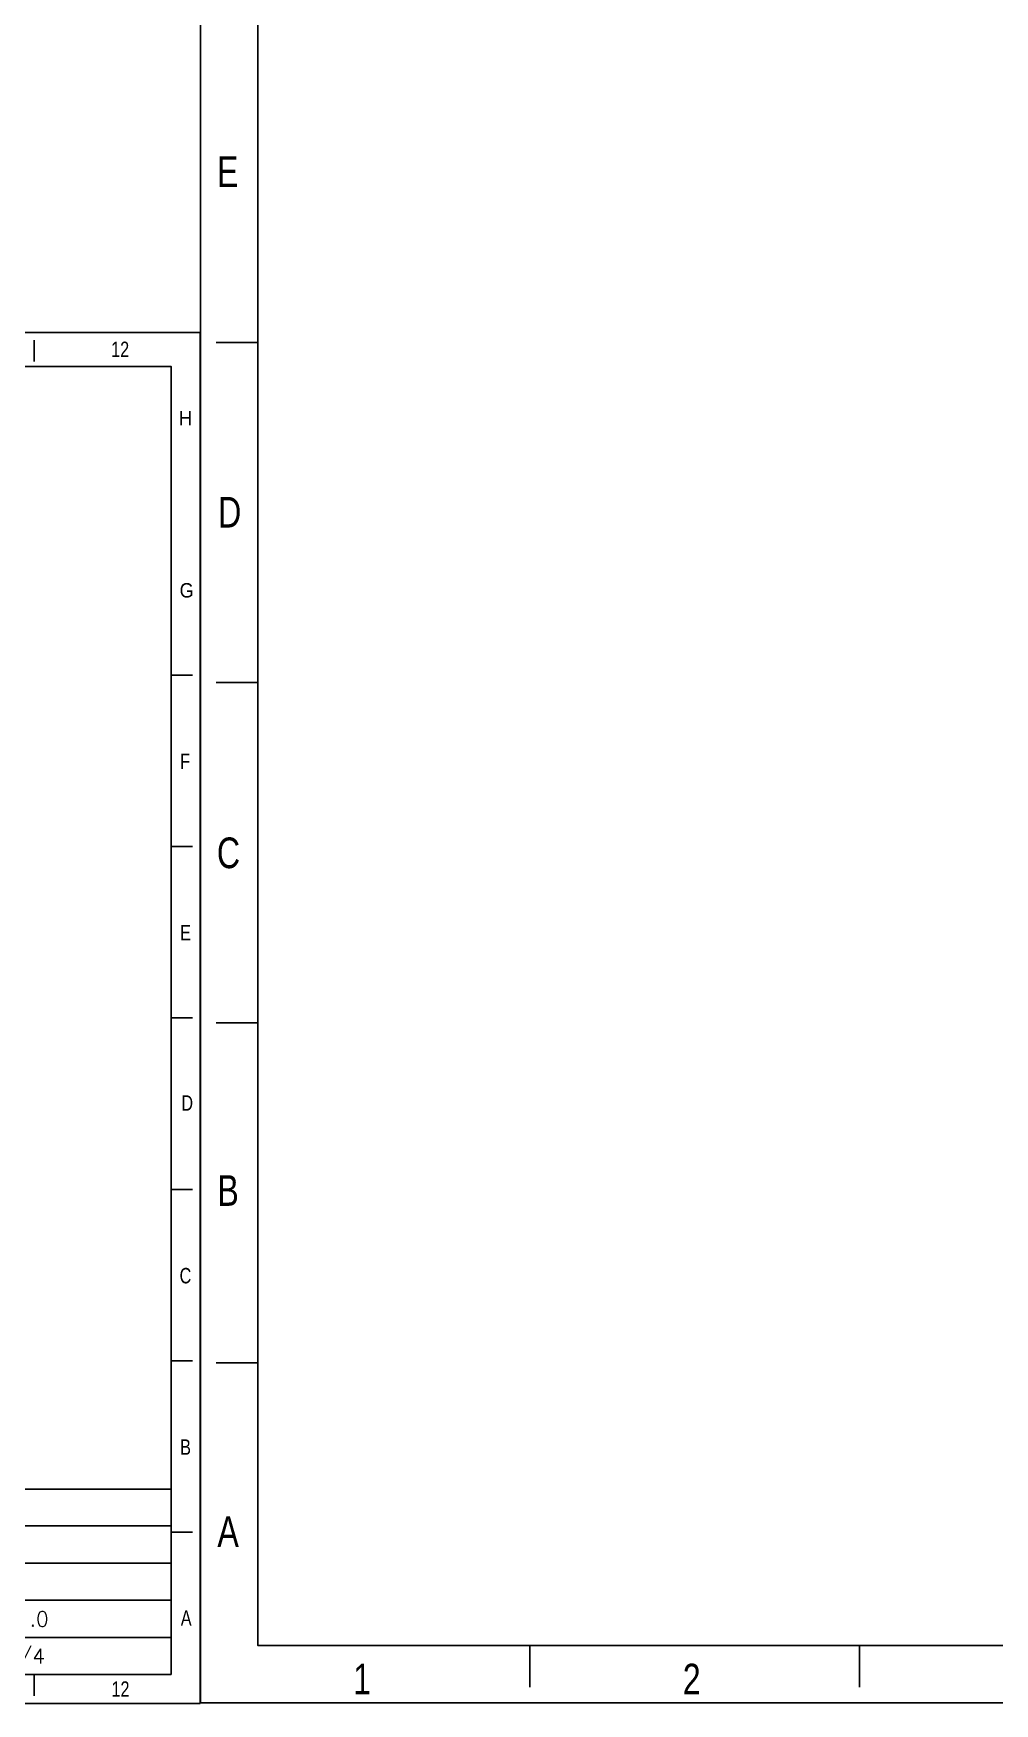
# Model space of a CAD drawing. Header units: millimetres. Extents: x 562 to 17351, y 2396 to 6995.
# Drawn here: x 10385 to 12009, y 2397 to 5219 of the extents above; entities that cross this region are included whole.
import ezdxf

# ---------------------------------------------------------------- set-up
doc = ezdxf.new("R2010")
doc.units = ezdxf.units.MM
doc.styles.add('CKSTANDARD', font='arial.ttf')
doc.styles.add('Roamns', font='romans.shx')

# ---------------------------------------------------------------- blocks, each defined once
blk = doc.blocks.new('standard template')
for p, q in [((34791, 30728), (34791, 30325)), ((37812, 24334), (37409, 24334)), ((37812, 21062), (37409, 21062)), ((456, 17790), (54, 17790)), ((37812, 17790), (37409, 17790)), ((456, 14517), (54, 14517)), ((37812, 14517), (37409, 14517)), ((456, 11245), (54, 11245)), ((37812, 11245), (37409, 11245)), ((456, 10901), (456, 8211)), ((456, 8211), (456, 10446)), ((456, 6313), (456, 10291)), ((23857, 8796), (37409, 8796)), ((23857, 8093), (37409, 8093)), ((456, 7973), (54, 7973)), ((456, 7944), (456, 5254)), ((37812, 7973), (37409, 7973)), ((23857, 7383), (37409, 7383)), ((23857, 6674), (37409, 6674)), ((23857, 5964), (37409, 5964)), ((456, 5254), (37409, 5254)), ((3074, 5254), (3074, 4851)), ((6246, 4851), (6246, 5254)), ((34791, 4851), (34791, 5254))]:
    blk.add_line(p, q)
blk.add_lwpolyline([(37963, 4700), (-97, 4700), (-97, 30879), (37963, 30879)], close=True)
at = {"color": 7}
for points in [[(456, 6674), (456, 5964), (456, 5254), (456, 30226), (37409, 30226), (37409, 5254)], [(456, 9631), (456, 8921), (456, 8211)]]:
    blk.add_lwpolyline(points, dxfattribs=at)
at = {"style": 'CKSTANDARD'}
for s, height, width, p in [('12', 294.8, 0.75, (36261, 30408)), ('H', 276, 0.9, (37555, 29102)), ('G', 276, 0.9, (37567, 25817)), ('F', 295, 0.75, (37578, 22543)), ('E', 295, 0.75, (62, 19285)), ('E', 295, 0.75, (37578, 19270)), ('D', 295, 0.75, (74, 16009)), ('D', 295, 0.75, (37601, 16020)), ('C', 295, 0.75, (62, 12732)), ('C', 295, 0.75, (37567, 12723)), ('B', 295, 0.75, (67, 9483)), ('B', 295, 0.75, (37578, 9450)), ('A', 295, 0.75, (67, 6202)), ('A', 295, 0.75, (37590, 6188)), ('1', 295, 0.75, (1373, 4783)), ('2', 295, 0.75, (4545, 4783)), ('12', 294.8, 0.75, (36267, 4830))]:
    blk.add_text(s, height=height, dxfattribs=dict(at, width=width)).set_placement(p)
at = {"style": 'Roamns'}
for tag, p in [('PAGE_NAME', (27466, 7594)), ('PROJECT_NAME', (27466, 6884)), ('DRAWN_NAME', (27466, 6174)), ('VERSION', (34241, 6174)), ('SELECT_DATA', (27466, 5464)), ('PAGE_NUMBER', (34241, 5464))]:
    blk.add_attdef(tag, p, '', height=285, dxfattribs=at)

msp = doc.modelspace()

# ---------------------------------------------------------------- block references
at = {"transparency": 33554595, "xscale": 0.175619068910255, "yscale": 0.175619068910255, "zscale": 0.175619068910255}
msp.add_blockref('standard template', (10684.07, 1572.291), dxfattribs=at)
at = {"transparency": 33554595}
ref = msp.add_blockref('standard template', (7307.254, 1980.689), dxfattribs=dict(at, xscale=0.0885002660397285, yscale=0.0885002660397285, zscale=0.0885002660397285))
ref.add_attrib('VERSION', 'V1.0', (10337.59, 2527.103), dxfattribs={"height": 25.1802, "style": 'Roamns'})
ref.add_attrib('PAGE_NUMBER', '3/4', (10337.59, 2464.289), dxfattribs={"height": 25.1802, "style": 'Roamns'})

doc.saveas('drawing.dxf')
